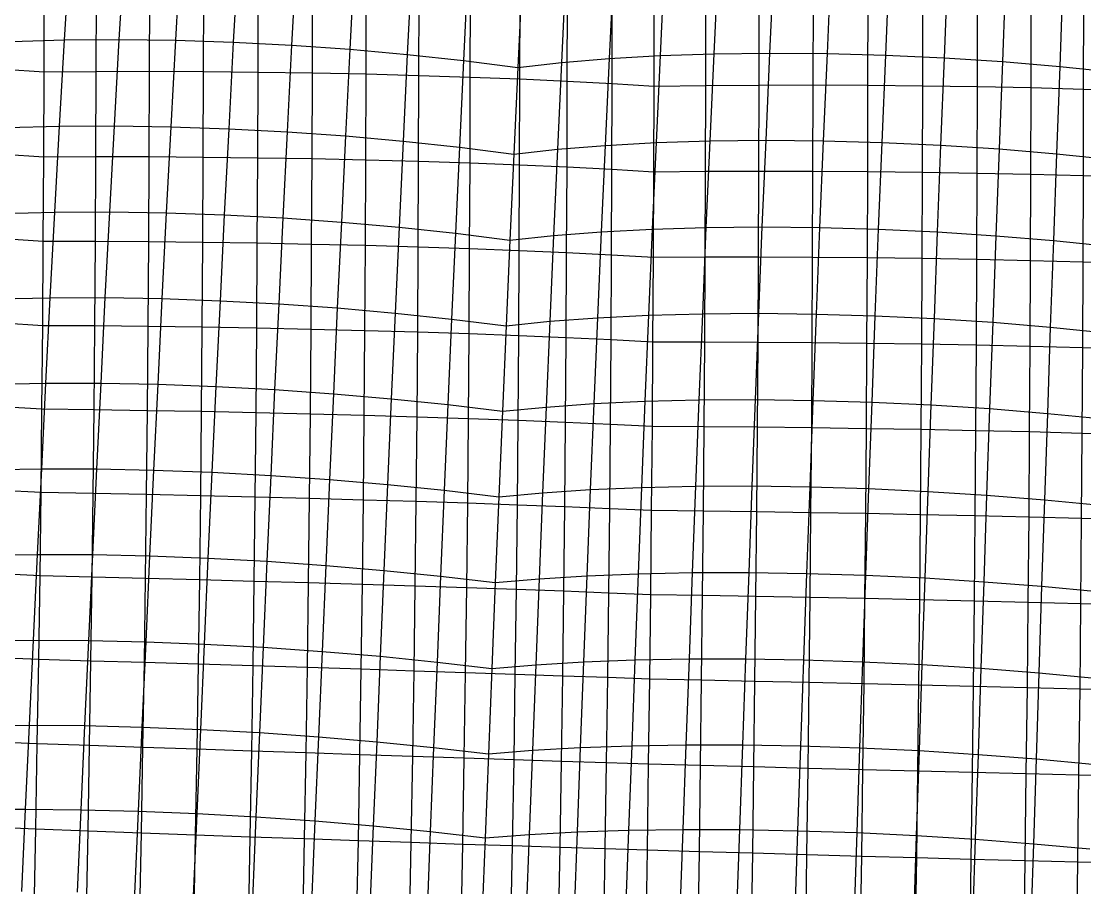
# Model space of a CAD drawing. Extents: x -429 to 429, y -1 to 209.
# Drawn here: x -120.57 to -79.73, y 73.77 to 107.02 of the extents above; entities that cross this region are included whole.
import ezdxf

# ---------------------------------------------------------------- set-up
doc = ezdxf.new("R2010")
doc.units = 0

msp = doc.modelspace()

# ---------------------------------------------------------------- linework, layer by layer
at = {"layer": 'default', "color": 5, "linetype": 'CONTINUOUS'}
for p, q in [((-118.724, 109.639, -6.162), (-118.918, 106.305, -6.808)), ((-116.626, 109.657, -6.955), (-116.816, 106.319, -7.605)), ((-114.46, 109.63, -7.53), (-114.645, 106.29, -8.183)), ((-112.248, 109.56, -7.881), (-112.427, 106.217, -8.534)), ((-110.015, 109.447, -8.005), (-110.188, 106.102, -8.656)), ((-107.785, 109.292, -7.899), (-107.952, 105.944, -8.546)), ((-105.581, 109.097, -7.566), (-105.744, 105.747, -8.206)), ((-95.881, 109.062, -10.144), (-96.039, 105.702, -10.794)), ((-93.823, 109.134, -11.056), (-93.978, 105.772, -11.713)), ((-91.682, 109.163, -11.754), (-91.833, 105.798, -12.416)), ((-89.483, 109.147, -12.232), (-89.628, 105.78, -12.896)), ((-87.247, 109.088, -12.483), (-87.387, 105.719, -13.146)), ((-103.428, 108.864, -7.009), (-103.587, 105.513, -7.64)), ((-99.664, 108.792, -7.72), (-99.824, 105.436, -8.351)), ((-97.835, 108.948, -9.028), (-97.995, 105.59, -9.669)), ((-85.001, 108.986, -12.504), (-85.135, 105.615, -13.166)), ((-82.767, 108.842, -12.297), (-82.896, 105.469, -12.954)), ((-80.569, 108.658, -11.863), (-80.694, 105.283, -12.512)), ((-101.348, 108.596, -6.234), (-101.505, 105.243, -6.853)), ((-101.348, 108.596, -6.234), (-101.505, 105.243, -6.853)), ((-120.928, 106.246, -5.799), (-118.918, 106.305, -6.808)), ((-118.918, 106.305, -6.808), (-119.109, 102.99, -7.437)), ((-118.918, 106.305, -6.808), (-116.816, 106.319, -7.605)), ((-116.816, 106.319, -7.605), (-117.002, 103.001, -8.239)), ((-116.816, 106.319, -7.605), (-114.645, 106.29, -8.183)), ((-114.645, 106.29, -8.183), (-114.826, 102.969, -8.82)), ((-114.645, 106.29, -8.183), (-112.427, 106.217, -8.534)), ((-112.427, 106.217, -8.534), (-112.603, 102.893, -9.172)), ((-112.427, 106.217, -8.534), (-110.188, 106.102, -8.656)), ((-110.188, 106.102, -8.656), (-110.358, 102.776, -9.291)), ((-110.188, 106.102, -8.656), (-107.952, 105.944, -8.546)), ((-107.952, 105.944, -8.546), (-108.117, 102.617, -9.177)), ((-107.952, 105.944, -8.546), (-105.744, 105.747, -8.206)), ((-96.039, 105.702, -10.794), (-93.978, 105.772, -11.713)), ((-93.978, 105.772, -11.713), (-94.13, 102.428, -12.354)), ((-93.978, 105.772, -11.713), (-91.833, 105.798, -12.416)), ((-91.833, 105.798, -12.416), (-91.981, 102.451, -13.061)), ((-91.833, 105.798, -12.416), (-89.628, 105.78, -12.896)), ((-89.628, 105.78, -12.896), (-89.771, 102.431, -13.543)), ((-89.628, 105.78, -12.896), (-87.387, 105.719, -13.146)), ((-105.744, 105.747, -8.206), (-105.903, 102.419, -8.83)), ((-105.744, 105.747, -8.206), (-103.587, 105.513, -7.64)), ((-103.587, 105.513, -7.64), (-103.743, 102.184, -8.255)), ((-103.587, 105.513, -7.64), (-101.505, 105.243, -6.853)), ((-101.505, 105.243, -6.853), (-99.824, 105.436, -8.351)), ((-99.824, 105.436, -8.351), (-99.98, 102.104, -8.966)), ((-99.824, 105.436, -8.351), (-97.995, 105.59, -9.669)), ((-97.995, 105.59, -9.669), (-98.152, 102.253, -10.295)), ((-97.995, 105.59, -9.669), (-96.039, 105.702, -10.794)), ((-96.039, 105.702, -10.794), (-96.195, 102.362, -11.428)), ((-87.387, 105.719, -13.146), (-87.525, 102.368, -13.794)), ((-87.387, 105.719, -13.146), (-85.135, 105.615, -13.166)), ((-85.135, 105.615, -13.166), (-85.267, 102.263, -13.811)), ((-85.135, 105.615, -13.166), (-82.896, 105.469, -12.954)), ((-82.896, 105.469, -12.954), (-83.022, 102.116, -13.594)), ((-82.896, 105.469, -12.954), (-80.694, 105.283, -12.512)), ((-101.505, 105.243, -6.853), (-101.658, 101.915, -7.458)), ((-101.505, 105.243, -6.853), (-101.658, 101.915, -7.458)), ((-80.694, 105.283, -12.512), (-80.816, 101.93, -13.145)), ((-80.694, 105.283, -12.512), (-78.554, 105.059, -11.846)), ((-121.121, 102.935, -6.422), (-119.109, 102.99, -7.437)), ((-119.109, 102.99, -7.437), (-119.295, 99.694, -8.048)), ((-119.109, 102.99, -7.437), (-117.002, 103.001, -8.239)), ((-117.002, 103.001, -8.239), (-117.185, 99.702, -8.855)), ((-117.002, 103.001, -8.239), (-114.826, 102.969, -8.82)), ((-114.826, 102.969, -8.82), (-115.003, 99.666, -9.438)), ((-114.826, 102.969, -8.82), (-112.603, 102.893, -9.172)), ((-112.603, 102.893, -9.172), (-112.774, 99.589, -9.79)), ((-112.603, 102.893, -9.172), (-110.358, 102.776, -9.291)), ((-110.358, 102.776, -9.291), (-110.524, 99.469, -9.908)), ((-110.358, 102.776, -9.291), (-108.117, 102.617, -9.177)), ((-108.117, 102.617, -9.177), (-108.277, 99.31, -9.789)), ((-108.117, 102.617, -9.177), (-105.903, 102.419, -8.83)), ((-105.903, 102.419, -8.83), (-106.059, 99.112, -9.435)), ((-105.903, 102.419, -8.83), (-103.743, 102.184, -8.255)), ((-103.743, 102.184, -8.255), (-103.895, 98.879, -8.851)), ((-103.743, 102.184, -8.255), (-101.658, 101.915, -7.458)), ((-101.658, 101.915, -7.458), (-99.98, 102.104, -8.966)), ((-99.98, 102.104, -8.966), (-100.132, 98.794, -9.563)), ((-99.98, 102.104, -8.966), (-98.152, 102.253, -10.295)), ((-98.152, 102.253, -10.295), (-98.305, 98.939, -10.902)), ((-98.152, 102.253, -10.295), (-96.195, 102.362, -11.428)), ((-96.195, 102.362, -11.428), (-96.346, 99.043, -12.043)), ((-96.195, 102.362, -11.428), (-94.13, 102.428, -12.354)), ((-94.13, 102.428, -12.354), (-94.279, 99.105, -12.975)), ((-94.13, 102.428, -12.354), (-91.981, 102.451, -13.061)), ((-91.981, 102.451, -13.061), (-92.126, 99.125, -13.688)), ((-91.981, 102.451, -13.061), (-89.771, 102.431, -13.543)), ((-89.771, 102.431, -13.543), (-89.911, 99.103, -14.172)), ((-89.771, 102.431, -13.543), (-87.525, 102.368, -13.794)), ((-87.525, 102.368, -13.794), (-87.659, 99.038, -14.422)), ((-87.525, 102.368, -13.794), (-85.267, 102.263, -13.811)), ((-85.267, 102.263, -13.811), (-85.396, 98.931, -14.437)), ((-85.267, 102.263, -13.811), (-83.022, 102.116, -13.594)), ((-83.022, 102.116, -13.594), (-83.146, 98.785, -14.215)), ((-83.022, 102.116, -13.594), (-80.816, 101.93, -13.145)), ((-101.658, 101.915, -7.458), (-101.808, 98.611, -8.043)), ((-101.658, 101.915, -7.458), (-101.808, 98.611, -8.043)), ((-80.816, 101.93, -13.145), (-80.936, 98.599, -13.759)), ((-80.816, 101.93, -13.145), (-78.673, 101.706, -12.47)), ((-121.31, 99.644, -7.026), (-119.295, 99.694, -8.048)), ((-119.295, 99.694, -8.048), (-119.467, 96.408, -8.612)), ((-119.295, 99.694, -8.048), (-117.185, 99.702, -8.855)), ((-117.185, 99.702, -8.855), (-117.354, 96.411, -9.421)), ((-117.185, 99.702, -8.855), (-115.003, 99.666, -9.438)), ((-115.003, 99.666, -9.438), (-115.169, 96.373, -10.005)), ((-115.003, 99.666, -9.438), (-112.774, 99.589, -9.79)), ((-112.774, 99.589, -9.79), (-112.937, 96.293, -10.358)), ((-112.774, 99.589, -9.79), (-110.524, 99.469, -9.908)), ((-110.524, 99.469, -9.908), (-110.684, 96.173, -10.475)), ((-110.524, 99.469, -9.908), (-108.277, 99.31, -9.789)), ((-108.277, 99.31, -9.789), (-108.433, 96.015, -10.356)), ((-108.277, 99.31, -9.789), (-106.059, 99.112, -9.435)), ((-106.059, 99.112, -9.435), (-106.212, 95.819, -10.002)), ((-106.059, 99.112, -9.435), (-103.895, 98.879, -8.851)), ((-103.895, 98.879, -8.851), (-104.044, 95.589, -9.416)), ((-103.895, 98.879, -8.851), (-101.808, 98.611, -8.043)), ((-100.132, 98.794, -9.563), (-98.305, 98.939, -10.902)), ((-98.305, 98.939, -10.902), (-98.446, 95.637, -11.471)), ((-98.305, 98.939, -10.902), (-96.346, 99.043, -12.043)), ((-96.346, 99.043, -12.043), (-96.485, 95.735, -12.615)), ((-96.346, 99.043, -12.043), (-94.279, 99.105, -12.975)), ((-94.279, 99.105, -12.975), (-94.415, 95.792, -13.549)), ((-94.279, 99.105, -12.975), (-92.126, 99.125, -13.688)), ((-92.126, 99.125, -13.688), (-92.259, 95.808, -14.263)), ((-92.126, 99.125, -13.688), (-89.911, 99.103, -14.172)), ((-89.911, 99.103, -14.172), (-90.041, 95.782, -14.748)), ((-89.911, 99.103, -14.172), (-87.659, 99.038, -14.422)), ((-87.659, 99.038, -14.422), (-87.787, 95.716, -15)), ((-87.659, 99.038, -14.422), (-85.396, 98.931, -14.437)), ((-85.396, 98.931, -14.437), (-85.52, 95.61, -15.014)), ((-85.396, 98.931, -14.437), (-83.146, 98.785, -14.215)), ((-101.808, 98.611, -8.043), (-101.954, 95.326, -8.606)), ((-101.808, 98.611, -8.043), (-101.954, 95.326, -8.606)), ((-101.808, 98.611, -8.043), (-100.132, 98.794, -9.563)), ((-100.132, 98.794, -9.563), (-100.276, 95.501, -10.129)), ((-83.146, 98.785, -14.215), (-83.268, 95.464, -14.791)), ((-83.146, 98.785, -14.215), (-80.936, 98.599, -13.759)), ((-80.936, 98.599, -13.759), (-81.054, 95.282, -14.334)), ((-80.936, 98.599, -13.759), (-78.789, 98.377, -13.075)), ((-121.485, 96.364, -7.587), (-119.467, 96.408, -8.612)), ((-119.467, 96.408, -8.612), (-119.633, 93.128, -9.151)), ((-119.467, 96.408, -8.612), (-117.354, 96.411, -9.421)), ((-117.354, 96.411, -9.421), (-117.517, 93.126, -9.962)), ((-117.354, 96.411, -9.421), (-115.169, 96.373, -10.005)), ((-115.169, 96.373, -10.005), (-115.329, 93.084, -10.547)), ((-115.169, 96.373, -10.005), (-112.937, 96.293, -10.358)), ((-112.937, 96.293, -10.358), (-113.095, 93.002, -10.901)), ((-112.937, 96.293, -10.358), (-110.684, 96.173, -10.475)), ((-110.684, 96.173, -10.475), (-110.838, 92.882, -11.018)), ((-110.684, 96.173, -10.475), (-108.433, 96.015, -10.356)), ((-108.433, 96.015, -10.356), (-108.585, 92.725, -10.899)), ((-108.433, 96.015, -10.356), (-106.212, 95.819, -10.002)), ((-106.212, 95.819, -10.002), (-106.36, 92.532, -10.544)), ((-106.212, 95.819, -10.002), (-104.044, 95.589, -9.416)), ((-104.044, 95.589, -9.416), (-104.188, 92.306, -9.958)), ((-104.044, 95.589, -9.416), (-101.954, 95.326, -8.606)), ((-100.276, 95.501, -10.129), (-98.446, 95.637, -11.471)), ((-98.446, 95.637, -11.471), (-98.583, 92.342, -12.016)), ((-98.446, 95.637, -11.471), (-96.485, 95.735, -12.615)), ((-96.485, 95.735, -12.615), (-96.619, 92.432, -13.163)), ((-96.485, 95.735, -12.615), (-94.415, 95.792, -13.549)), ((-94.415, 95.792, -13.549), (-94.547, 92.483, -14.099)), ((-94.415, 95.792, -13.549), (-92.259, 95.808, -14.263)), ((-92.259, 95.808, -14.263), (-92.388, 92.495, -14.813)), ((-92.259, 95.808, -14.263), (-90.041, 95.782, -14.748)), ((-90.041, 95.782, -14.748), (-90.168, 92.467, -15.3)), ((-90.041, 95.782, -14.748), (-87.787, 95.716, -15)), ((-87.787, 95.716, -15), (-87.91, 92.4, -15.551)), ((-87.787, 95.716, -15), (-85.52, 95.61, -15.014)), ((-85.52, 95.61, -15.014), (-85.641, 92.293, -15.566)), ((-85.52, 95.61, -15.014), (-83.268, 95.464, -14.791)), ((-101.954, 95.326, -8.606), (-102.095, 92.048, -9.146)), ((-101.954, 95.326, -8.606), (-102.095, 92.048, -9.146)), ((-101.954, 95.326, -8.606), (-100.276, 95.501, -10.129)), ((-100.276, 95.501, -10.129), (-100.415, 92.213, -10.673)), ((-83.268, 95.464, -14.791), (-83.385, 92.15, -15.343)), ((-83.268, 95.464, -14.791), (-81.054, 95.282, -14.334)), ((-81.054, 95.282, -14.334), (-81.168, 91.97, -14.885)), ((-81.054, 95.282, -14.334), (-78.904, 95.064, -13.648)), ((-121.653, 93.09, -8.125), (-119.633, 93.128, -9.151)), ((-119.633, 93.128, -9.151), (-119.794, 89.845, -9.671)), ((-119.633, 93.128, -9.151), (-117.517, 93.126, -9.962)), ((-117.517, 93.126, -9.962), (-117.675, 89.838, -10.483)), ((-117.517, 93.126, -9.962), (-115.329, 93.084, -10.547)), ((-115.329, 93.084, -10.547), (-115.485, 89.793, -11.069)), ((-115.329, 93.084, -10.547), (-113.095, 93.002, -10.901)), ((-113.095, 93.002, -10.901), (-113.247, 89.709, -11.423)), ((-113.095, 93.002, -10.901), (-110.838, 92.882, -11.018)), ((-110.838, 92.882, -11.018), (-110.988, 89.589, -11.541)), ((-110.838, 92.882, -11.018), (-108.585, 92.725, -10.899)), ((-108.585, 92.725, -10.899), (-108.732, 89.432, -11.422)), ((-108.585, 92.725, -10.899), (-106.36, 92.532, -10.544)), ((-106.36, 92.532, -10.544), (-106.504, 89.241, -11.067)), ((-106.36, 92.532, -10.544), (-104.188, 92.306, -9.958)), ((-104.188, 92.306, -9.958), (-104.329, 89.018, -10.48)), ((-104.188, 92.306, -9.958), (-102.095, 92.048, -9.146)), ((-100.415, 92.213, -10.673), (-98.583, 92.342, -12.016)), ((-98.583, 92.342, -12.016), (-98.718, 89.044, -12.547)), ((-98.583, 92.342, -12.016), (-96.619, 92.432, -13.163)), ((-96.619, 92.432, -13.163), (-96.752, 89.128, -13.698)), ((-96.619, 92.432, -13.163), (-94.547, 92.483, -14.099)), ((-94.547, 92.483, -14.099), (-94.677, 89.175, -14.637)), ((-94.547, 92.483, -14.099), (-92.388, 92.495, -14.813)), ((-92.388, 92.495, -14.813), (-92.515, 89.182, -15.354)), ((-92.388, 92.495, -14.813), (-90.168, 92.467, -15.3)), ((-90.168, 92.467, -15.3), (-90.292, 89.152, -15.841)), ((-90.168, 92.467, -15.3), (-87.91, 92.4, -15.551)), ((-87.91, 92.4, -15.551), (-88.031, 89.083, -16.093)), ((-87.91, 92.4, -15.551), (-85.641, 92.293, -15.566)), ((-85.641, 92.293, -15.566), (-85.758, 88.976, -16.107)), ((-85.641, 92.293, -15.566), (-83.385, 92.15, -15.343)), ((-102.095, 92.048, -9.146), (-102.233, 88.766, -9.667)), ((-102.095, 92.048, -9.146), (-102.233, 88.766, -9.667)), ((-102.095, 92.048, -9.146), (-100.415, 92.213, -10.673)), ((-100.415, 92.213, -10.673), (-100.552, 88.923, -11.199)), ((-83.385, 92.15, -15.343), (-83.499, 88.834, -15.882)), ((-83.385, 92.15, -15.343), (-81.168, 91.97, -14.885)), ((-81.168, 91.97, -14.885), (-81.279, 88.656, -15.422)), ((-81.168, 91.97, -14.885), (-79.016, 91.757, -14.198)), ((-121.817, 89.813, -8.642), (-119.794, 89.845, -9.671)), ((-119.794, 89.845, -9.671), (-119.954, 86.558, -10.183)), ((-119.794, 89.845, -9.671), (-117.675, 89.838, -10.483)), ((-117.675, 89.838, -10.483), (-117.833, 86.547, -10.997)), ((-117.675, 89.838, -10.483), (-115.485, 89.793, -11.069)), ((-115.485, 89.793, -11.069), (-115.639, 86.499, -11.585)), ((-115.485, 89.793, -11.069), (-113.247, 89.709, -11.423)), ((-113.247, 89.709, -11.423), (-113.398, 86.413, -11.94)), ((-113.247, 89.709, -11.423), (-110.988, 89.589, -11.541)), ((-110.988, 89.589, -11.541), (-111.135, 86.291, -12.058)), ((-110.988, 89.589, -11.541), (-108.732, 89.432, -11.422)), ((-108.732, 89.432, -11.422), (-108.875, 86.134, -11.937)), ((-108.732, 89.432, -11.422), (-106.504, 89.241, -11.067)), ((-106.504, 89.241, -11.067), (-106.644, 85.944, -11.579)), ((-106.504, 89.241, -11.067), (-104.329, 89.018, -10.48)), ((-100.552, 88.923, -11.199), (-98.718, 89.044, -12.547)), ((-98.718, 89.044, -12.547), (-98.848, 85.738, -13.057)), ((-98.718, 89.044, -12.547), (-96.752, 89.128, -13.698)), ((-96.752, 89.128, -13.698), (-96.88, 85.817, -14.208)), ((-96.752, 89.128, -13.698), (-94.677, 89.175, -14.637)), ((-94.677, 89.175, -14.637), (-94.802, 85.858, -15.149)), ((-94.677, 89.175, -14.637), (-92.515, 89.182, -15.354)), ((-92.515, 89.182, -15.354), (-92.637, 85.863, -15.867)), ((-92.515, 89.182, -15.354), (-90.292, 89.152, -15.841)), ((-90.292, 89.152, -15.841), (-90.411, 85.829, -16.355)), ((-90.292, 89.152, -15.841), (-88.031, 89.083, -16.093)), ((-88.031, 89.083, -16.093), (-88.147, 85.759, -16.608)), ((-88.031, 89.083, -16.093), (-85.758, 88.976, -16.107)), ((-104.329, 89.018, -10.48), (-104.467, 85.723, -10.989)), ((-104.329, 89.018, -10.48), (-102.233, 88.766, -9.667)), ((-102.233, 88.766, -9.667), (-102.368, 85.473, -10.172)), ((-102.233, 88.766, -9.667), (-102.368, 85.473, -10.172)), ((-102.233, 88.766, -9.667), (-100.552, 88.923, -11.199)), ((-100.552, 88.923, -11.199), (-100.684, 85.623, -11.706)), ((-85.758, 88.976, -16.107), (-85.872, 85.652, -16.621)), ((-85.758, 88.976, -16.107), (-83.499, 88.834, -15.882)), ((-83.499, 88.834, -15.882), (-83.61, 85.51, -16.397)), ((-83.499, 88.834, -15.882), (-81.279, 88.656, -15.422)), ((-81.279, 88.656, -15.422), (-81.388, 85.334, -15.936)), ((-81.279, 88.656, -15.422), (-79.123, 88.446, -14.731)), ((-121.98, 86.531, -9.152), (-119.954, 86.558, -10.183)), ((-119.954, 86.558, -10.183), (-120.109, 83.271, -10.674)), ((-119.954, 86.558, -10.183), (-117.833, 86.547, -10.997)), ((-117.833, 86.547, -10.997), (-117.985, 83.257, -11.489)), ((-117.833, 86.547, -10.997), (-115.639, 86.499, -11.585)), ((-115.639, 86.499, -11.585), (-115.789, 83.205, -12.078)), ((-115.639, 86.499, -11.585), (-113.398, 86.413, -11.94)), ((-113.398, 86.413, -11.94), (-113.545, 83.117, -12.433)), ((-113.398, 86.413, -11.94), (-111.135, 86.291, -12.058)), ((-111.135, 86.291, -12.058), (-111.279, 82.994, -12.552)), ((-111.135, 86.291, -12.058), (-108.875, 86.134, -11.937)), ((-108.875, 86.134, -11.937), (-109.017, 82.836, -12.431)), ((-108.875, 86.134, -11.937), (-106.644, 85.944, -11.579)), ((-106.644, 85.944, -11.579), (-106.783, 82.646, -12.074)), ((-106.644, 85.944, -11.579), (-104.467, 85.723, -10.989)), ((-98.848, 85.738, -13.057), (-96.88, 85.817, -14.208)), ((-96.88, 85.817, -14.208), (-97.005, 82.506, -14.707)), ((-96.88, 85.817, -14.208), (-94.802, 85.858, -15.149)), ((-94.802, 85.858, -15.149), (-94.925, 82.544, -15.648)), ((-94.802, 85.858, -15.149), (-92.637, 85.863, -15.867)), ((-92.637, 85.863, -15.867), (-92.758, 82.545, -16.368)), ((-92.637, 85.863, -15.867), (-90.411, 85.829, -16.355)), ((-90.411, 85.829, -16.355), (-90.529, 82.509, -16.856)), ((-90.411, 85.829, -16.355), (-88.147, 85.759, -16.608)), ((-88.147, 85.759, -16.608), (-88.263, 82.437, -17.109)), ((-88.147, 85.759, -16.608), (-85.872, 85.652, -16.621)), ((-104.467, 85.723, -10.989), (-104.603, 82.426, -11.483)), ((-104.467, 85.723, -10.989), (-102.368, 85.473, -10.172)), ((-102.368, 85.473, -10.172), (-102.501, 82.178, -10.665)), ((-102.368, 85.473, -10.172), (-102.501, 82.178, -10.665)), ((-102.368, 85.473, -10.172), (-100.684, 85.623, -11.706)), ((-100.684, 85.623, -11.706), (-100.815, 82.322, -12.201)), ((-100.684, 85.623, -11.706), (-98.848, 85.738, -13.057)), ((-98.848, 85.738, -13.057), (-98.976, 82.432, -13.553)), ((-85.872, 85.652, -16.621), (-85.985, 82.329, -17.124)), ((-85.872, 85.652, -16.621), (-83.61, 85.51, -16.397)), ((-83.61, 85.51, -16.397), (-83.72, 82.187, -16.899)), ((-83.61, 85.51, -16.397), (-81.388, 85.334, -15.936)), ((-81.388, 85.334, -15.936), (-81.495, 82.012, -16.438)), ((-81.388, 85.334, -15.936), (-79.23, 85.127, -15.244)), ((-122.138, 83.248, -9.641), (-120.109, 83.271, -10.674)), ((-120.109, 83.271, -10.674), (-120.262, 80.004, -11.152)), ((-120.109, 83.271, -10.674), (-117.985, 83.257, -11.489)), ((-117.985, 83.257, -11.489), (-118.135, 79.986, -11.968)), ((-117.985, 83.257, -11.489), (-115.789, 83.205, -12.078)), ((-115.789, 83.205, -12.078), (-115.936, 79.931, -12.558)), ((-115.789, 83.205, -12.078), (-113.545, 83.117, -12.433)), ((-113.545, 83.117, -12.433), (-113.69, 79.841, -12.914)), ((-113.545, 83.117, -12.433), (-111.279, 82.994, -12.552)), ((-111.279, 82.994, -12.552), (-111.422, 79.716, -13.033)), ((-111.279, 82.994, -12.552), (-109.017, 82.836, -12.431)), ((-109.017, 82.836, -12.431), (-109.156, 79.558, -12.913)), ((-109.017, 82.836, -12.431), (-106.783, 82.646, -12.074)), ((-106.783, 82.646, -12.074), (-106.92, 79.368, -12.555)), ((-106.783, 82.646, -12.074), (-104.603, 82.426, -11.483)), ((-98.976, 82.432, -13.553), (-97.005, 82.506, -14.707)), ((-97.005, 82.506, -14.707), (-97.129, 79.215, -15.192)), ((-97.005, 82.506, -14.707), (-94.925, 82.544, -15.648)), ((-94.925, 82.544, -15.648), (-95.046, 79.249, -16.135)), ((-94.925, 82.544, -15.648), (-92.758, 82.545, -16.368)), ((-92.758, 82.545, -16.368), (-92.877, 79.247, -16.855)), ((-92.758, 82.545, -16.368), (-90.529, 82.509, -16.856)), ((-90.529, 82.509, -16.856), (-90.645, 79.209, -17.345)), ((-90.529, 82.509, -16.856), (-88.263, 82.437, -17.109)), ((-104.603, 82.426, -11.483), (-104.736, 79.148, -11.964)), ((-104.603, 82.426, -11.483), (-102.501, 82.178, -10.665)), ((-102.501, 82.178, -10.665), (-102.631, 78.902, -11.146)), ((-102.501, 82.178, -10.665), (-102.631, 78.902, -11.146)), ((-102.501, 82.178, -10.665), (-100.815, 82.322, -12.201)), ((-100.815, 82.322, -12.201), (-100.943, 79.04, -12.684)), ((-100.815, 82.322, -12.201), (-98.976, 82.432, -13.553)), ((-98.976, 82.432, -13.553), (-99.102, 79.145, -14.038)), ((-88.263, 82.437, -17.109), (-88.376, 79.135, -17.598)), ((-88.263, 82.437, -17.109), (-85.985, 82.329, -17.124)), ((-85.985, 82.329, -17.124), (-86.096, 79.026, -17.613)), ((-85.985, 82.329, -17.124), (-83.72, 82.187, -16.899)), ((-83.72, 82.187, -16.899), (-83.829, 78.884, -17.388)), ((-83.72, 82.187, -16.899), (-81.495, 82.012, -16.438)), ((-81.495, 82.012, -16.438), (-81.601, 78.709, -16.927)), ((-81.495, 82.012, -16.438), (-79.334, 81.806, -15.745)), ((-122.294, 79.985, -10.117), (-120.262, 80.004, -11.152)), ((-120.262, 80.004, -11.152), (-120.412, 76.782, -11.612)), ((-120.262, 80.004, -11.152), (-118.135, 79.986, -11.968)), ((-118.135, 79.986, -11.968), (-118.283, 76.76, -12.43)), ((-118.135, 79.986, -11.968), (-115.936, 79.931, -12.558)), ((-115.936, 79.931, -12.558), (-116.082, 76.702, -13.02)), ((-115.936, 79.931, -12.558), (-113.69, 79.841, -12.914)), ((-113.69, 79.841, -12.914), (-113.833, 76.61, -13.377)), ((-113.69, 79.841, -12.914), (-111.422, 79.716, -13.033)), ((-111.422, 79.716, -13.033), (-111.561, 76.484, -13.496)), ((-111.422, 79.716, -13.033), (-109.156, 79.558, -12.913)), ((-109.156, 79.558, -12.913), (-109.293, 76.326, -13.376)), ((-109.156, 79.558, -12.913), (-106.92, 79.368, -12.555)), ((-106.92, 79.368, -12.555), (-107.053, 76.138, -13.018)), ((-106.92, 79.368, -12.555), (-104.736, 79.148, -11.964)), ((-97.129, 79.215, -15.192), (-95.046, 79.249, -16.135)), ((-95.046, 79.249, -16.135), (-95.165, 76.001, -16.604)), ((-95.046, 79.249, -16.135), (-92.877, 79.247, -16.855)), ((-92.877, 79.247, -16.855), (-92.994, 75.995, -17.325)), ((-92.877, 79.247, -16.855), (-90.645, 79.209, -17.345)), ((-104.736, 79.148, -11.964), (-104.867, 75.921, -12.427)), ((-104.736, 79.148, -11.964), (-102.631, 78.902, -11.146)), ((-102.631, 78.902, -11.146), (-102.758, 75.678, -11.608)), ((-102.631, 78.902, -11.146), (-102.758, 75.678, -11.608)), ((-102.631, 78.902, -11.146), (-100.943, 79.04, -12.684)), ((-100.943, 79.04, -12.684), (-101.068, 75.809, -13.148)), ((-100.943, 79.04, -12.684), (-99.102, 79.145, -14.038)), ((-99.102, 79.145, -14.038), (-99.225, 75.907, -14.503)), ((-99.102, 79.145, -14.038), (-97.129, 79.215, -15.192)), ((-97.129, 79.215, -15.192), (-97.25, 75.971, -15.66)), ((-90.645, 79.209, -17.345), (-90.76, 75.954, -17.815)), ((-90.645, 79.209, -17.345), (-88.376, 79.135, -17.598)), ((-88.376, 79.135, -17.598), (-88.489, 75.879, -18.069)), ((-88.376, 79.135, -17.598), (-86.096, 79.026, -17.613)), ((-86.096, 79.026, -17.613), (-86.205, 75.77, -18.084)), ((-86.096, 79.026, -17.613), (-83.829, 78.884, -17.388)), ((-83.829, 78.884, -17.388), (-83.936, 75.628, -17.859)), ((-83.829, 78.884, -17.388), (-81.601, 78.709, -16.927)), ((-81.601, 78.709, -16.927), (-81.705, 75.456, -17.397)), ((-81.601, 78.709, -16.927), (-79.437, 78.505, -16.234)), ((-122.446, 76.769, -10.576), (-120.412, 76.782, -11.612)), ((-120.412, 76.782, -11.612), (-120.555, 73.624, -12.043)), ((-120.412, 76.782, -11.612), (-118.283, 76.76, -12.43)), ((-118.283, 76.76, -12.43), (-118.424, 73.596, -12.862)), ((-118.283, 76.76, -12.43), (-116.082, 76.702, -13.02)), ((-116.082, 76.702, -13.02), (-116.22, 73.535, -13.453)), ((-116.082, 76.702, -13.02), (-113.833, 76.61, -13.377)), ((-113.833, 76.61, -13.377), (-113.969, 73.442, -13.811)), ((-113.833, 76.61, -13.377), (-111.561, 76.484, -13.496)), ((-111.561, 76.484, -13.496), (-111.695, 73.316, -13.93)), ((-111.561, 76.484, -13.496), (-109.293, 76.326, -13.376)), ((-109.293, 76.326, -13.376), (-109.423, 73.16, -13.81)), ((-109.293, 76.326, -13.376), (-107.053, 76.138, -13.018)), ((-107.053, 76.138, -13.018), (-107.18, 72.976, -13.451)), ((-107.053, 76.138, -13.018), (-104.867, 75.921, -12.427)), ((-99.225, 75.907, -14.503), (-97.25, 75.971, -15.66)), ((-97.25, 75.971, -15.66), (-97.365, 72.793, -16.097)), ((-97.25, 75.971, -15.66), (-95.165, 76.001, -16.604)), ((-95.165, 76.001, -16.604), (-95.279, 72.816, -17.042)), ((-95.165, 76.001, -16.604), (-92.994, 75.995, -17.325)), ((-92.994, 75.995, -17.325), (-93.105, 72.805, -17.765)), ((-92.994, 75.995, -17.325), (-90.76, 75.954, -17.815)), ((-90.76, 75.954, -17.815), (-90.869, 72.762, -18.256)), ((-90.76, 75.954, -17.815), (-88.489, 75.879, -18.069)), ((-104.867, 75.921, -12.427), (-104.99, 72.766, -12.859)), ((-104.867, 75.921, -12.427), (-102.758, 75.678, -11.608)), ((-102.758, 75.678, -11.608), (-102.878, 72.531, -12.039)), ((-102.758, 75.678, -11.608), (-102.878, 72.531, -12.039)), ((-102.758, 75.678, -11.608), (-101.068, 75.809, -13.148)), ((-101.068, 75.809, -13.148), (-101.186, 72.65, -13.581)), ((-101.068, 75.809, -13.148), (-99.225, 75.907, -14.503)), ((-99.225, 75.907, -14.503), (-99.342, 72.738, -14.939)), ((-88.489, 75.879, -18.069), (-88.596, 72.685, -18.51)), ((-88.489, 75.879, -18.069), (-86.205, 75.77, -18.084)), ((-86.205, 75.77, -18.084), (-86.31, 72.577, -18.524)), ((-86.205, 75.77, -18.084), (-83.936, 75.628, -17.859)), ((-83.936, 75.628, -17.859), (-84.037, 72.439, -18.299)), ((-83.936, 75.628, -17.859), (-81.705, 75.456, -17.397)), ((-81.705, 75.456, -17.397), (-81.803, 72.271, -17.837)), ((-81.705, 75.456, -17.397), (-79.538, 75.254, -16.704))]:
    msp.add_line(p, q, dxfattribs=at)
at = {"layer": 'default', "color": 3, "linetype": 'CONTINUOUS'}
for p, q in [((-119.693, 105.077, 26.839), (-119.686, 108.35, 26.632)), ((-119.693, 105.077, 26.839), (-119.686, 108.35, 26.632)), ((-117.691, 105.092, 27.441), (-117.683, 108.373, 27.234)), ((-115.643, 105.095, 27.863), (-115.635, 108.384, 27.655)), ((-113.566, 105.087, 28.1), (-113.558, 108.382, 27.892)), ((-111.476, 105.068, 28.152), (-111.469, 108.368, 27.943)), ((-109.391, 105.036, 28.018), (-109.384, 108.341, 27.808)), ((-107.327, 104.994, 27.698), (-107.319, 108.301, 27.488)), ((-105.299, 104.94, 27.196), (-105.292, 108.25, 26.986)), ((-103.326, 104.876, 26.515), (-103.319, 108.187, 26.305)), ((-101.421, 104.803, 25.662), (-101.415, 108.113, 25.451)), ((-99.601, 104.719, 24.641), (-99.595, 108.028, 24.431)), ((-97.88, 104.627, 23.463), (-97.874, 107.933, 23.253)), ((-96.272, 104.527, 22.136), (-96.266, 107.83, 21.926)), ((-96.272, 104.527, 22.136), (-96.266, 107.83, 21.926)), ((-94.282, 104.554, 22.829), (-94.276, 107.864, 22.619)), ((-92.239, 104.569, 23.343), (-92.233, 107.885, 23.132)), ((-90.158, 104.572, 23.673), (-90.152, 107.894, 23.462)), ((-88.056, 104.563, 23.817), (-88.05, 107.891, 23.605)), ((-85.95, 104.544, 23.773), (-85.944, 107.874, 23.56)), ((-83.856, 104.512, 23.541), (-83.851, 107.846, 23.329)), ((-81.793, 104.47, 23.124), (-81.787, 107.804, 22.912)), ((-79.774, 104.416, 22.525), (-79.769, 107.751, 22.313)), ((-121.233, 105.184, 28.226), (-119.693, 105.077, 26.839)), ((-119.706, 101.818, 27.025), (-119.693, 105.077, 26.839)), ((-119.706, 101.818, 27.025), (-119.693, 105.077, 26.839)), ((-119.693, 105.077, 26.839), (-117.691, 105.092, 27.441)), ((-117.703, 101.825, 27.628), (-117.691, 105.092, 27.441)), ((-117.691, 105.092, 27.441), (-115.643, 105.095, 27.863)), ((-115.655, 101.821, 28.05), (-115.643, 105.095, 27.863)), ((-115.643, 105.095, 27.863), (-113.566, 105.087, 28.1)), ((-113.578, 101.806, 28.288), (-113.566, 105.087, 28.1)), ((-113.566, 105.087, 28.1), (-111.476, 105.068, 28.152)), ((-111.488, 101.781, 28.34), (-111.476, 105.068, 28.152)), ((-111.476, 105.068, 28.152), (-109.391, 105.036, 28.018)), ((-109.403, 101.745, 28.206), (-109.391, 105.036, 28.018)), ((-109.391, 105.036, 28.018), (-107.327, 104.994, 27.698)), ((-107.338, 101.7, 27.887), (-107.327, 104.994, 27.698)), ((-107.327, 104.994, 27.698), (-105.299, 104.94, 27.196)), ((-105.31, 101.644, 27.385), (-105.299, 104.94, 27.196)), ((-105.299, 104.94, 27.196), (-103.326, 104.876, 26.515)), ((-103.337, 101.58, 26.704), (-103.326, 104.876, 26.515)), ((-103.326, 104.876, 26.515), (-101.421, 104.803, 25.662)), ((-101.432, 101.507, 25.851), (-101.421, 104.803, 25.662)), ((-101.421, 104.803, 25.662), (-99.601, 104.719, 24.641)), ((-99.612, 101.425, 24.83), (-99.601, 104.719, 24.641)), ((-99.601, 104.719, 24.641), (-97.88, 104.627, 23.463)), ((-97.89, 101.336, 23.652), (-97.88, 104.627, 23.463)), ((-97.88, 104.627, 23.463), (-96.272, 104.527, 22.136)), ((-96.272, 104.527, 22.136), (-94.282, 104.554, 22.829)), ((-94.292, 101.258, 23.019), (-94.282, 104.554, 22.829)), ((-94.282, 104.554, 22.829), (-92.239, 104.569, 23.343)), ((-92.248, 101.266, 23.533), (-92.239, 104.569, 23.343)), ((-92.239, 104.569, 23.343), (-90.158, 104.572, 23.673)), ((-90.167, 101.263, 23.863), (-90.158, 104.572, 23.673)), ((-90.158, 104.572, 23.673), (-88.056, 104.563, 23.817)), ((-88.065, 101.25, 24.007), (-88.056, 104.563, 23.817)), ((-88.056, 104.563, 23.817), (-85.95, 104.544, 23.773)), ((-85.959, 101.226, 23.963), (-85.95, 104.544, 23.773)), ((-85.95, 104.544, 23.773), (-83.856, 104.512, 23.541)), ((-96.282, 101.24, 22.324), (-96.272, 104.527, 22.136)), ((-96.282, 101.24, 22.324), (-96.272, 104.527, 22.136)), ((-83.865, 101.192, 23.732), (-83.856, 104.512, 23.541)), ((-83.856, 104.512, 23.541), (-81.793, 104.47, 23.124)), ((-81.801, 101.148, 23.315), (-81.793, 104.47, 23.124)), ((-81.793, 104.47, 23.124), (-79.774, 104.416, 22.525)), ((-79.783, 101.095, 22.716), (-79.774, 104.416, 22.525)), ((-79.774, 104.416, 22.525), (-77.818, 104.352, 21.749)), ((-121.245, 101.922, 28.413), (-119.706, 101.818, 27.025)), ((-119.723, 98.575, 27.19), (-119.706, 101.818, 27.025)), ((-119.723, 98.575, 27.19), (-119.706, 101.818, 27.025)), ((-119.706, 101.818, 27.025), (-117.703, 101.825, 27.628)), ((-117.72, 98.572, 27.793), (-117.703, 101.825, 27.628)), ((-117.703, 101.825, 27.628), (-115.655, 101.821, 28.05)), ((-115.672, 98.56, 28.215), (-115.655, 101.821, 28.05)), ((-115.655, 101.821, 28.05), (-113.578, 101.806, 28.288)), ((-113.594, 98.539, 28.454), (-113.578, 101.806, 28.288)), ((-113.578, 101.806, 28.288), (-111.488, 101.781, 28.34)), ((-111.504, 98.508, 28.506), (-111.488, 101.781, 28.34)), ((-111.488, 101.781, 28.34), (-109.403, 101.745, 28.206)), ((-109.418, 98.468, 28.373), (-109.403, 101.745, 28.206)), ((-109.403, 101.745, 28.206), (-107.338, 101.7, 27.887)), ((-107.353, 98.419, 28.054), (-107.338, 101.7, 27.887)), ((-107.338, 101.7, 27.887), (-105.31, 101.644, 27.385)), ((-105.326, 98.362, 27.552), (-105.31, 101.644, 27.385)), ((-105.31, 101.644, 27.385), (-103.337, 101.58, 26.704)), ((-103.352, 98.297, 26.871), (-103.337, 101.58, 26.704)), ((-103.337, 101.58, 26.704), (-101.432, 101.507, 25.851)), ((-101.447, 98.224, 26.017), (-101.432, 101.507, 25.851)), ((-101.432, 101.507, 25.851), (-99.612, 101.425, 24.83)), ((-99.626, 98.145, 24.997), (-99.612, 101.425, 24.83)), ((-99.612, 101.425, 24.83), (-97.89, 101.336, 23.652)), ((-97.904, 98.059, 23.818), (-97.89, 101.336, 23.652)), ((-97.89, 101.336, 23.652), (-96.282, 101.24, 22.324)), ((-96.295, 97.968, 22.491), (-96.282, 101.24, 22.324)), ((-96.295, 97.968, 22.491), (-96.282, 101.24, 22.324)), ((-96.282, 101.24, 22.324), (-94.292, 101.258, 23.019)), ((-94.305, 97.978, 23.185), (-94.292, 101.258, 23.019)), ((-94.292, 101.258, 23.019), (-92.248, 101.266, 23.533)), ((-92.261, 97.978, 23.7), (-92.248, 101.266, 23.533)), ((-92.248, 101.266, 23.533), (-90.167, 101.263, 23.863)), ((-90.18, 97.969, 24.031), (-90.167, 101.263, 23.863)), ((-90.167, 101.263, 23.863), (-88.065, 101.25, 24.007)), ((-88.077, 97.95, 24.175), (-88.065, 101.25, 24.007)), ((-88.065, 101.25, 24.007), (-85.959, 101.226, 23.963)), ((-85.971, 97.923, 24.132), (-85.959, 101.226, 23.963)), ((-85.959, 101.226, 23.963), (-83.865, 101.192, 23.732)), ((-83.877, 97.886, 23.901), (-83.865, 101.192, 23.732)), ((-83.865, 101.192, 23.732), (-81.801, 101.148, 23.315)), ((-81.813, 97.841, 23.484), (-81.801, 101.148, 23.315)), ((-81.801, 101.148, 23.315), (-79.783, 101.095, 22.716)), ((-79.794, 97.787, 22.885), (-79.783, 101.095, 22.716)), ((-79.783, 101.095, 22.716), (-77.826, 101.032, 21.94)), ((-121.263, 98.675, 28.577), (-119.723, 98.575, 27.19)), ((-119.745, 95.347, 27.33), (-119.723, 98.575, 27.19)), ((-119.745, 95.347, 27.33), (-119.723, 98.575, 27.19)), ((-119.723, 98.575, 27.19), (-117.72, 98.572, 27.793)), ((-117.742, 95.335, 27.934), (-117.72, 98.572, 27.793)), ((-117.72, 98.572, 27.793), (-115.672, 98.56, 28.215)), ((-115.693, 95.315, 28.357), (-115.672, 98.56, 28.215)), ((-115.672, 98.56, 28.215), (-113.594, 98.539, 28.454)), ((-113.616, 95.286, 28.596), (-113.594, 98.539, 28.454)), ((-113.594, 98.539, 28.454), (-111.504, 98.508, 28.506)), ((-111.525, 95.249, 28.649), (-111.504, 98.508, 28.506)), ((-111.504, 98.508, 28.506), (-109.418, 98.468, 28.373)), ((-109.439, 95.205, 28.515), (-109.418, 98.468, 28.373)), ((-109.418, 98.468, 28.373), (-107.353, 98.419, 28.054)), ((-107.374, 95.153, 28.196), (-107.353, 98.419, 28.054)), ((-107.353, 98.419, 28.054), (-105.326, 98.362, 27.552)), ((-105.346, 95.094, 27.695), (-105.326, 98.362, 27.552)), ((-105.326, 98.362, 27.552), (-103.352, 98.297, 26.871)), ((-103.371, 95.028, 27.014), (-103.352, 98.297, 26.871)), ((-103.352, 98.297, 26.871), (-101.447, 98.224, 26.017)), ((-101.466, 94.957, 26.16), (-101.447, 98.224, 26.017)), ((-101.447, 98.224, 26.017), (-99.626, 98.145, 24.997)), ((-99.645, 94.88, 25.14), (-99.626, 98.145, 24.997)), ((-99.626, 98.145, 24.997), (-97.904, 98.059, 23.818)), ((-97.922, 94.798, 23.961), (-97.904, 98.059, 23.818)), ((-97.904, 98.059, 23.818), (-96.295, 97.968, 22.491)), ((-96.313, 94.712, 22.633), (-96.295, 97.968, 22.491)), ((-96.313, 94.712, 22.633), (-96.295, 97.968, 22.491)), ((-96.295, 97.968, 22.491), (-94.305, 97.978, 23.185)), ((-94.323, 94.712, 23.328), (-94.305, 97.978, 23.185)), ((-94.305, 97.978, 23.185), (-92.261, 97.978, 23.7)), ((-92.278, 94.705, 23.843), (-92.261, 97.978, 23.7)), ((-92.261, 97.978, 23.7), (-90.18, 97.969, 24.031)), ((-90.197, 94.689, 24.175), (-90.18, 97.969, 24.031)), ((-90.18, 97.969, 24.031), (-88.077, 97.95, 24.175)), ((-88.094, 94.665, 24.319), (-88.077, 97.95, 24.175)), ((-88.077, 97.95, 24.175), (-85.971, 97.923, 24.132)), ((-85.987, 94.633, 24.276), (-85.971, 97.923, 24.132)), ((-85.971, 97.923, 24.132), (-83.877, 97.886, 23.901)), ((-83.893, 94.594, 24.045), (-83.877, 97.886, 23.901)), ((-83.877, 97.886, 23.901), (-81.813, 97.841, 23.484)), ((-81.828, 94.547, 23.628), (-81.813, 97.841, 23.484)), ((-81.813, 97.841, 23.484), (-79.794, 97.787, 22.885)), ((-79.809, 94.494, 23.03), (-79.794, 97.787, 22.885)), ((-79.794, 97.787, 22.885), (-77.837, 97.726, 22.109)), ((-121.285, 95.443, 28.718), (-119.745, 95.347, 27.33)), ((-119.773, 92.137, 27.445), (-119.745, 95.347, 27.33)), ((-119.773, 92.137, 27.445), (-119.745, 95.347, 27.33)), ((-119.745, 95.347, 27.33), (-117.742, 95.335, 27.934)), ((-117.769, 92.115, 28.049), (-117.742, 95.335, 27.934)), ((-117.742, 95.335, 27.934), (-115.693, 95.315, 28.357)), ((-115.721, 92.085, 28.472), (-115.693, 95.315, 28.357)), ((-115.693, 95.315, 28.357), (-113.616, 95.286, 28.596)), ((-113.643, 92.048, 28.712), (-113.616, 95.286, 28.596)), ((-113.616, 95.286, 28.596), (-111.525, 95.249, 28.649)), ((-111.552, 92.005, 28.765), (-111.525, 95.249, 28.649)), ((-111.525, 95.249, 28.649), (-109.439, 95.205, 28.515)), ((-109.465, 91.955, 28.632), (-109.439, 95.205, 28.515)), ((-109.439, 95.205, 28.515), (-107.374, 95.153, 28.196)), ((-107.4, 91.9, 28.313), (-107.374, 95.153, 28.196)), ((-107.374, 95.153, 28.196), (-105.346, 95.094, 27.695)), ((-105.371, 91.84, 27.811), (-105.346, 95.094, 27.695)), ((-105.346, 95.094, 27.695), (-103.371, 95.028, 27.014)), ((-103.396, 91.774, 27.131), (-103.371, 95.028, 27.014)), ((-103.371, 95.028, 27.014), (-101.466, 94.957, 26.16)), ((-101.49, 91.704, 26.277), (-101.466, 94.957, 26.16)), ((-101.466, 94.957, 26.16), (-99.645, 94.88, 25.14)), ((-99.668, 91.63, 25.256), (-99.645, 94.88, 25.14)), ((-99.645, 94.88, 25.14), (-97.922, 94.798, 23.961)), ((-97.945, 91.553, 24.077), (-97.922, 94.798, 23.961)), ((-97.922, 94.798, 23.961), (-96.313, 94.712, 22.633)), ((-96.335, 91.474, 22.749), (-96.313, 94.712, 22.633)), ((-96.335, 91.474, 22.749), (-96.313, 94.712, 22.633)), ((-96.313, 94.712, 22.633), (-94.323, 94.712, 23.328)), ((-94.344, 91.464, 23.444), (-94.323, 94.712, 23.328)), ((-94.323, 94.712, 23.328), (-92.278, 94.705, 23.843)), ((-92.3, 91.447, 23.96), (-92.278, 94.705, 23.843)), ((-92.278, 94.705, 23.843), (-90.197, 94.689, 24.175)), ((-90.218, 91.424, 24.292), (-90.197, 94.689, 24.175)), ((-90.197, 94.689, 24.175), (-88.094, 94.665, 24.319)), ((-88.115, 91.394, 24.436), (-88.094, 94.665, 24.319)), ((-88.094, 94.665, 24.319), (-85.987, 94.633, 24.276)), ((-86.008, 91.358, 24.393), (-85.987, 94.633, 24.276)), ((-85.987, 94.633, 24.276), (-83.893, 94.594, 24.045)), ((-83.913, 91.316, 24.163), (-83.893, 94.594, 24.045)), ((-83.893, 94.594, 24.045), (-81.828, 94.547, 23.628)), ((-81.848, 91.268, 23.746), (-81.828, 94.547, 23.628)), ((-81.828, 94.547, 23.628), (-79.809, 94.494, 23.03)), ((-79.828, 91.215, 23.147), (-79.809, 94.494, 23.03)), ((-79.809, 94.494, 23.03), (-77.852, 94.434, 22.253)), ((-121.314, 92.227, 28.833), (-119.773, 92.137, 27.445)), ((-119.807, 88.94, 27.53), (-119.773, 92.137, 27.445)), ((-119.807, 88.94, 27.53), (-119.773, 92.137, 27.445)), ((-119.773, 92.137, 27.445), (-117.769, 92.115, 28.049)), ((-117.803, 88.906, 28.135), (-117.769, 92.115, 28.049)), ((-117.769, 92.115, 28.049), (-115.721, 92.085, 28.472)), ((-115.754, 88.866, 28.558), (-115.721, 92.085, 28.472)), ((-115.721, 92.085, 28.472), (-113.643, 92.048, 28.712)), ((-113.675, 88.821, 28.798), (-113.643, 92.048, 28.712)), ((-113.643, 92.048, 28.712), (-111.552, 92.005, 28.765)), ((-111.584, 88.771, 28.852), (-111.552, 92.005, 28.765)), ((-111.552, 92.005, 28.765), (-109.465, 91.955, 28.632)), ((-109.497, 88.716, 28.718), (-109.465, 91.955, 28.632)), ((-109.465, 91.955, 28.632), (-107.4, 91.9, 28.313)), ((-107.431, 88.657, 28.4), (-107.4, 91.9, 28.313)), ((-107.4, 91.9, 28.313), (-105.371, 91.84, 27.811)), ((-105.402, 88.595, 27.898), (-105.371, 91.84, 27.811)), ((-105.371, 91.84, 27.811), (-103.396, 91.774, 27.131)), ((-103.426, 88.53, 27.218), (-103.396, 91.774, 27.131)), ((-103.396, 91.774, 27.131), (-101.49, 91.704, 26.277)), ((-101.519, 88.462, 26.363), (-101.49, 91.704, 26.277)), ((-101.49, 91.704, 26.277), (-99.668, 91.63, 25.256)), ((-99.697, 88.392, 25.343), (-99.668, 91.63, 25.256)), ((-99.668, 91.63, 25.256), (-97.945, 91.553, 24.077)), ((-97.973, 88.321, 24.163), (-97.945, 91.553, 24.077)), ((-97.945, 91.553, 24.077), (-96.335, 91.474, 22.749)), ((-96.362, 88.248, 22.834), (-96.335, 91.474, 22.749)), ((-96.362, 88.248, 22.834), (-96.335, 91.474, 22.749)), ((-96.335, 91.474, 22.749), (-94.344, 91.464, 23.444)), ((-94.371, 88.227, 23.531), (-94.344, 91.464, 23.444)), ((-94.344, 91.464, 23.444), (-92.3, 91.447, 23.96)), ((-92.327, 88.201, 24.047), (-92.3, 91.447, 23.96)), ((-92.3, 91.447, 23.96), (-90.218, 91.424, 24.292)), ((-90.244, 88.169, 24.379), (-90.218, 91.424, 24.292)), ((-90.218, 91.424, 24.292), (-88.115, 91.394, 24.436)), ((-88.141, 88.133, 24.524), (-88.115, 91.394, 24.436)), ((-88.115, 91.394, 24.436), (-86.008, 91.358, 24.393)), ((-86.033, 88.092, 24.481), (-86.008, 91.358, 24.393)), ((-86.008, 91.358, 24.393), (-83.913, 91.316, 24.163)), ((-83.938, 88.048, 24.25), (-83.913, 91.316, 24.163)), ((-83.913, 91.316, 24.163), (-81.848, 91.268, 23.746)), ((-81.872, 87.999, 23.834), (-81.848, 91.268, 23.746)), ((-81.848, 91.268, 23.746), (-79.828, 91.215, 23.147)), ((-79.852, 87.947, 23.235), (-79.828, 91.215, 23.147)), ((-79.828, 91.215, 23.147), (-77.871, 91.158, 22.371)), ((-121.349, 89.023, 28.918), (-119.807, 88.94, 27.53)), ((-119.848, 85.744, 27.584), (-119.807, 88.94, 27.53)), ((-119.848, 85.744, 27.584), (-119.807, 88.94, 27.53)), ((-119.807, 88.94, 27.53), (-117.803, 88.906, 28.135)), ((-117.844, 85.698, 28.189), (-117.803, 88.906, 28.135)), ((-117.803, 88.906, 28.135), (-115.754, 88.866, 28.558)), ((-115.794, 85.647, 28.613), (-115.754, 88.866, 28.558)), ((-115.754, 88.866, 28.558), (-113.675, 88.821, 28.798)), ((-113.715, 85.593, 28.853), (-113.675, 88.821, 28.798)), ((-113.675, 88.821, 28.798), (-111.584, 88.771, 28.852)), ((-111.623, 85.536, 28.907), (-111.584, 88.771, 28.852)), ((-111.584, 88.771, 28.852), (-109.497, 88.716, 28.718)), ((-109.535, 85.477, 28.774), (-109.497, 88.716, 28.718)), ((-109.497, 88.716, 28.718), (-107.431, 88.657, 28.4)), ((-107.468, 85.414, 28.455), (-107.431, 88.657, 28.4)), ((-107.431, 88.657, 28.4), (-105.402, 88.595, 27.898)), ((-105.439, 85.351, 27.954), (-105.402, 88.595, 27.898)), ((-105.402, 88.595, 27.898), (-103.426, 88.53, 27.218)), ((-103.462, 85.286, 27.273), (-103.426, 88.53, 27.218)), ((-103.426, 88.53, 27.218), (-101.519, 88.462, 26.363)), ((-101.555, 85.22, 26.419), (-101.519, 88.462, 26.363)), ((-101.519, 88.462, 26.363), (-99.697, 88.392, 25.343)), ((-99.732, 85.154, 25.398), (-99.697, 88.392, 25.343)), ((-99.697, 88.392, 25.343), (-97.973, 88.321, 24.163)), ((-98.007, 85.088, 24.218), (-97.973, 88.321, 24.163)), ((-97.973, 88.321, 24.163), (-96.362, 88.248, 22.834)), ((-96.396, 85.023, 22.889), (-96.362, 88.248, 22.834)), ((-96.396, 85.023, 22.889), (-96.362, 88.248, 22.834)), ((-96.362, 88.248, 22.834), (-94.371, 88.227, 23.531)), ((-94.404, 84.991, 23.585), (-94.371, 88.227, 23.531)), ((-94.371, 88.227, 23.531), (-92.327, 88.201, 24.047)), ((-92.358, 84.954, 24.102), (-92.327, 88.201, 24.047)), ((-92.327, 88.201, 24.047), (-90.244, 88.169, 24.379)), ((-90.275, 84.915, 24.434), (-90.244, 88.169, 24.379)), ((-90.244, 88.169, 24.379), (-88.141, 88.133, 24.524)), ((-88.171, 84.872, 24.579), (-88.141, 88.133, 24.524)), ((-88.141, 88.133, 24.524), (-86.033, 88.092, 24.481)), ((-86.063, 84.827, 24.536), (-86.033, 88.092, 24.481)), ((-86.033, 88.092, 24.481), (-83.938, 88.048, 24.25)), ((-83.967, 84.779, 24.306), (-83.938, 88.048, 24.25)), ((-83.938, 88.048, 24.25), (-81.872, 87.999, 23.834)), ((-81.901, 84.729, 23.889), (-81.872, 87.999, 23.834)), ((-81.872, 87.999, 23.834), (-79.852, 87.947, 23.235)), ((-79.88, 84.678, 23.29), (-79.852, 87.947, 23.235)), ((-79.852, 87.947, 23.235), (-77.893, 87.892, 22.458)), ((-121.391, 85.82, 28.973), (-119.848, 85.744, 27.584)), ((-119.897, 82.534, 27.608), (-119.848, 85.744, 27.584)), ((-119.897, 82.534, 27.608), (-119.848, 85.744, 27.584)), ((-119.848, 85.744, 27.584), (-117.844, 85.698, 28.189)), ((-117.891, 82.476, 28.211), (-117.844, 85.698, 28.189)), ((-117.844, 85.698, 28.189), (-115.794, 85.647, 28.613)), ((-115.841, 82.416, 28.634), (-115.794, 85.647, 28.613)), ((-115.794, 85.647, 28.613), (-113.715, 85.593, 28.853)), ((-113.761, 82.354, 28.872), (-113.715, 85.593, 28.853)), ((-113.715, 85.593, 28.853), (-111.623, 85.536, 28.907)), ((-111.669, 82.29, 28.925), (-111.623, 85.536, 28.907)), ((-111.623, 85.536, 28.907), (-109.535, 85.477, 28.774)), ((-109.581, 82.225, 28.792), (-109.535, 85.477, 28.774)), ((-109.535, 85.477, 28.774), (-107.468, 85.414, 28.455)), ((-107.513, 82.16, 28.473), (-107.468, 85.414, 28.455)), ((-107.468, 85.414, 28.455), (-105.439, 85.351, 27.954)), ((-105.483, 82.094, 27.972), (-105.439, 85.351, 27.954)), ((-105.439, 85.351, 27.954), (-103.462, 85.286, 27.273)), ((-103.506, 82.03, 27.291), (-103.462, 85.286, 27.273)), ((-103.462, 85.286, 27.273), (-101.555, 85.22, 26.419)), ((-101.598, 81.966, 26.438), (-101.555, 85.22, 26.419)), ((-101.555, 85.22, 26.419), (-99.732, 85.154, 25.398)), ((-99.773, 81.903, 25.418), (-99.732, 85.154, 25.398)), ((-99.732, 85.154, 25.398), (-98.007, 85.088, 24.218)), ((-98.048, 81.843, 24.24), (-98.007, 85.088, 24.218)), ((-98.007, 85.088, 24.218), (-96.396, 85.023, 22.889)), ((-96.434, 81.785, 22.912), (-96.396, 85.023, 22.889)), ((-96.434, 81.785, 22.912), (-96.396, 85.023, 22.889)), ((-96.396, 85.023, 22.889), (-94.404, 84.991, 23.585)), ((-94.442, 81.741, 23.607), (-94.404, 84.991, 23.585)), ((-94.404, 84.991, 23.585), (-92.358, 84.954, 24.102)), ((-92.395, 81.696, 24.122), (-92.358, 84.954, 24.102)), ((-92.358, 84.954, 24.102), (-90.275, 84.915, 24.434)), ((-90.311, 81.648, 24.453), (-90.275, 84.915, 24.434)), ((-90.275, 84.915, 24.434), (-88.171, 84.872, 24.579)), ((-88.207, 81.599, 24.597), (-88.171, 84.872, 24.579)), ((-88.171, 84.872, 24.579), (-86.063, 84.827, 24.536)), ((-86.098, 81.549, 24.554), (-86.063, 84.827, 24.536)), ((-86.063, 84.827, 24.536), (-83.967, 84.779, 24.306)), ((-84.002, 81.499, 24.323), (-83.967, 84.779, 24.306)), ((-83.967, 84.779, 24.306), (-81.901, 84.729, 23.889)), ((-81.935, 81.448, 23.907), (-81.901, 84.729, 23.889)), ((-81.901, 84.729, 23.889), (-79.88, 84.678, 23.29)), ((-79.914, 81.397, 23.308), (-79.88, 84.678, 23.29)), ((-79.88, 84.678, 23.29), (-77.921, 84.626, 22.513)), ((-121.441, 82.604, 28.995), (-119.897, 82.534, 27.608)), ((-119.952, 79.298, 27.604), (-119.897, 82.534, 27.608)), ((-119.952, 79.298, 27.604), (-119.897, 82.534, 27.608)), ((-119.897, 82.534, 27.608), (-117.891, 82.476, 28.211)), ((-117.945, 79.23, 28.203), (-117.891, 82.476, 28.211)), ((-117.891, 82.476, 28.211), (-115.841, 82.416, 28.634)), ((-115.894, 79.161, 28.622), (-115.841, 82.416, 28.634)), ((-115.841, 82.416, 28.634), (-113.761, 82.354, 28.872)), ((-113.813, 79.091, 28.858), (-113.761, 82.354, 28.872)), ((-113.761, 82.354, 28.872), (-111.669, 82.29, 28.925)), ((-111.721, 79.021, 28.909), (-111.669, 82.29, 28.925)), ((-111.669, 82.29, 28.925), (-109.581, 82.225, 28.792)), ((-109.633, 78.952, 28.775), (-109.581, 82.225, 28.792)), ((-109.581, 82.225, 28.792), (-107.513, 82.16, 28.473)), ((-107.565, 78.883, 28.456), (-107.513, 82.16, 28.473)), ((-107.513, 82.16, 28.473), (-105.483, 82.094, 27.972)), ((-105.535, 78.816, 27.955), (-105.483, 82.094, 27.972)), ((-105.483, 82.094, 27.972), (-103.506, 82.03, 27.291)), ((-103.557, 78.751, 27.276), (-103.506, 82.03, 27.291)), ((-103.506, 82.03, 27.291), (-101.598, 81.966, 26.438)), ((-101.648, 78.688, 26.424), (-101.598, 81.966, 26.438)), ((-101.598, 81.966, 26.438), (-99.773, 81.903, 25.418)), ((-99.823, 78.628, 25.407), (-99.773, 81.903, 25.418)), ((-99.773, 81.903, 25.418), (-98.048, 81.843, 24.24)), ((-98.095, 78.572, 24.231), (-98.048, 81.843, 24.24)), ((-98.048, 81.843, 24.24), (-96.434, 81.785, 22.912)), ((-96.479, 78.52, 22.907), (-96.434, 81.785, 22.912)), ((-96.479, 78.52, 22.907), (-96.434, 81.785, 22.912)), ((-96.434, 81.785, 22.912), (-94.442, 81.741, 23.607)), ((-94.484, 78.467, 23.598), (-94.442, 81.741, 23.607)), ((-94.442, 81.741, 23.607), (-92.395, 81.696, 24.122)), ((-92.437, 78.412, 24.109), (-92.395, 81.696, 24.122)), ((-92.395, 81.696, 24.122), (-90.311, 81.648, 24.453)), ((-90.352, 78.358, 24.437), (-90.311, 81.648, 24.453)), ((-90.311, 81.648, 24.453), (-88.207, 81.599, 24.597)), ((-88.248, 78.303, 24.58), (-88.207, 81.599, 24.597)), ((-88.207, 81.599, 24.597), (-86.098, 81.549, 24.554)), ((-86.139, 78.249, 24.535), (-86.098, 81.549, 24.554)), ((-86.098, 81.549, 24.554), (-84.002, 81.499, 24.323)), ((-84.043, 78.196, 24.304), (-84.002, 81.499, 24.323)), ((-84.002, 81.499, 24.323), (-81.935, 81.448, 23.907)), ((-81.976, 78.144, 23.889), (-81.935, 81.448, 23.907)), ((-81.935, 81.448, 23.907), (-79.914, 81.397, 23.308)), ((-79.954, 78.094, 23.291), (-79.914, 81.397, 23.308)), ((-79.914, 81.397, 23.308), (-77.954, 81.347, 22.532)), ((-121.5, 79.362, 28.988), (-119.952, 79.298, 27.604)), ((-120.013, 76.028, 27.577), (-119.952, 79.298, 27.604)), ((-120.013, 76.028, 27.577), (-119.952, 79.298, 27.604)), ((-119.952, 79.298, 27.604), (-117.945, 79.23, 28.203)), ((-118.005, 75.952, 28.169), (-117.945, 79.23, 28.203)), ((-117.945, 79.23, 28.203), (-115.894, 79.161, 28.622)), ((-115.952, 75.875, 28.582), (-115.894, 79.161, 28.622)), ((-115.894, 79.161, 28.622), (-113.813, 79.091, 28.858)), ((-113.872, 75.799, 28.813), (-113.813, 79.091, 28.858)), ((-113.813, 79.091, 28.858), (-111.721, 79.021, 28.909)), ((-111.779, 75.723, 28.861), (-111.721, 79.021, 28.909)), ((-111.721, 79.021, 28.909), (-109.633, 78.952, 28.775)), ((-109.692, 75.65, 28.724), (-109.633, 78.952, 28.775)), ((-109.633, 78.952, 28.775), (-107.565, 78.883, 28.456)), ((-107.625, 75.578, 28.405), (-107.565, 78.883, 28.456)), ((-107.565, 78.883, 28.456), (-105.535, 78.816, 27.955)), ((-105.594, 75.509, 27.904), (-105.535, 78.816, 27.955)), ((-105.535, 78.816, 27.955), (-103.557, 78.751, 27.276)), ((-103.617, 75.443, 27.228), (-103.557, 78.751, 27.276)), ((-103.557, 78.751, 27.276), (-101.648, 78.688, 26.424)), ((-101.707, 75.381, 26.38), (-101.648, 78.688, 26.424)), ((-101.648, 78.688, 26.424), (-99.823, 78.628, 25.407)), ((-99.879, 75.323, 25.367), (-99.823, 78.628, 25.407)), ((-99.823, 78.628, 25.407), (-98.095, 78.572, 24.231)), ((-98.148, 75.27, 24.197), (-98.095, 78.572, 24.231)), ((-98.095, 78.572, 24.231), (-96.479, 78.52, 22.907)), ((-96.528, 75.221, 22.879), (-96.479, 78.52, 22.907)), ((-96.528, 75.221, 22.879), (-96.479, 78.52, 22.907)), ((-96.479, 78.52, 22.907), (-94.484, 78.467, 23.598)), ((-94.531, 75.16, 23.562), (-94.484, 78.467, 23.598)), ((-94.484, 78.467, 23.598), (-92.437, 78.412, 24.109)), ((-92.482, 75.098, 24.067), (-92.437, 78.412, 24.109)), ((-92.437, 78.412, 24.109), (-90.352, 78.358, 24.437)), ((-90.398, 75.038, 24.391), (-90.352, 78.358, 24.437)), ((-90.352, 78.358, 24.437), (-88.248, 78.303, 24.58)), ((-88.293, 74.978, 24.53), (-88.248, 78.303, 24.58)), ((-88.248, 78.303, 24.58), (-86.139, 78.249, 24.535)), ((-86.185, 74.92, 24.483), (-86.139, 78.249, 24.535)), ((-86.139, 78.249, 24.535), (-84.043, 78.196, 24.304)), ((-84.089, 74.865, 24.252), (-84.043, 78.196, 24.304)), ((-84.043, 78.196, 24.304), (-81.976, 78.144, 23.889)), ((-82.022, 74.811, 23.837), (-81.976, 78.144, 23.889)), ((-81.976, 78.144, 23.889), (-79.954, 78.094, 23.291)), ((-80, 74.761, 23.242), (-79.954, 78.094, 23.291)), ((-79.954, 78.094, 23.291), (-77.993, 78.046, 22.518)), ((-121.565, 76.089, 28.955), (-120.013, 76.028, 27.577)), ((-120.079, 72.723, 27.532), (-120.013, 76.028, 27.577)), ((-120.079, 72.723, 27.532), (-120.013, 76.028, 27.577)), ((-120.013, 76.028, 27.577), (-118.005, 75.952, 28.169)), ((-118.069, 72.64, 28.116), (-118.005, 75.952, 28.169)), ((-118.005, 75.952, 28.169), (-115.952, 75.875, 28.582)), ((-116.015, 72.557, 28.523), (-115.952, 75.875, 28.582)), ((-115.952, 75.875, 28.582), (-113.872, 75.799, 28.813)), ((-113.934, 72.476, 28.749), (-113.872, 75.799, 28.813)), ((-113.872, 75.799, 28.813), (-111.779, 75.723, 28.861)), ((-111.842, 72.396, 28.793), (-111.779, 75.723, 28.861)), ((-111.779, 75.723, 28.861), (-109.692, 75.65, 28.724)), ((-109.755, 72.318, 28.655), (-109.692, 75.65, 28.724)), ((-109.692, 75.65, 28.724), (-107.625, 75.578, 28.405)), ((-107.688, 72.243, 28.334), (-107.625, 75.578, 28.405)), ((-107.625, 75.578, 28.405), (-105.594, 75.509, 27.904)), ((-105.658, 72.172, 27.835), (-105.594, 75.509, 27.904)), ((-105.594, 75.509, 27.904), (-103.617, 75.443, 27.228)), ((-103.68, 72.105, 27.161), (-103.617, 75.443, 27.228)), ((-103.617, 75.443, 27.228), (-101.707, 75.381, 26.38)), ((-101.769, 72.043, 26.316), (-101.707, 75.381, 26.38)), ((-101.707, 75.381, 26.38), (-99.879, 75.323, 25.367)), ((-99.939, 71.985, 25.308), (-99.879, 75.323, 25.367)), ((-99.879, 75.323, 25.367), (-98.148, 75.27, 24.197)), ((-98.206, 71.933, 24.143), (-98.148, 75.27, 24.197)), ((-98.148, 75.27, 24.197), (-96.528, 75.221, 22.879)), ((-96.581, 71.887, 22.832), (-96.528, 75.221, 22.879)), ((-96.581, 71.887, 22.832), (-96.528, 75.221, 22.879)), ((-96.528, 75.221, 22.879), (-94.531, 75.16, 23.562)), ((-94.582, 71.819, 23.508), (-94.531, 75.16, 23.562)), ((-94.531, 75.16, 23.562), (-92.482, 75.098, 24.067)), ((-92.532, 71.752, 24.007), (-92.482, 75.098, 24.067)), ((-92.482, 75.098, 24.067), (-90.398, 75.038, 24.391)), ((-90.446, 71.687, 24.325), (-90.398, 75.038, 24.391)), ((-90.398, 75.038, 24.391), (-88.293, 74.978, 24.53)), ((-88.342, 71.623, 24.461), (-88.293, 74.978, 24.53)), ((-88.293, 74.978, 24.53), (-86.185, 74.92, 24.483)), ((-86.234, 71.562, 24.412), (-86.185, 74.92, 24.483)), ((-86.185, 74.92, 24.483), (-84.089, 74.865, 24.252)), ((-84.139, 71.504, 24.18), (-84.089, 74.865, 24.252)), ((-84.089, 74.865, 24.252), (-82.022, 74.811, 23.837)), ((-82.072, 71.449, 23.766), (-82.022, 74.811, 23.837)), ((-82.022, 74.811, 23.837), (-80, 74.761, 23.242)), ((-80.05, 71.398, 23.173), (-80, 74.761, 23.242)), ((-80, 74.761, 23.242), (-78.039, 74.714, 22.471))]:
    msp.add_line(p, q, dxfattribs=at)

doc.saveas('drawing.dxf')
